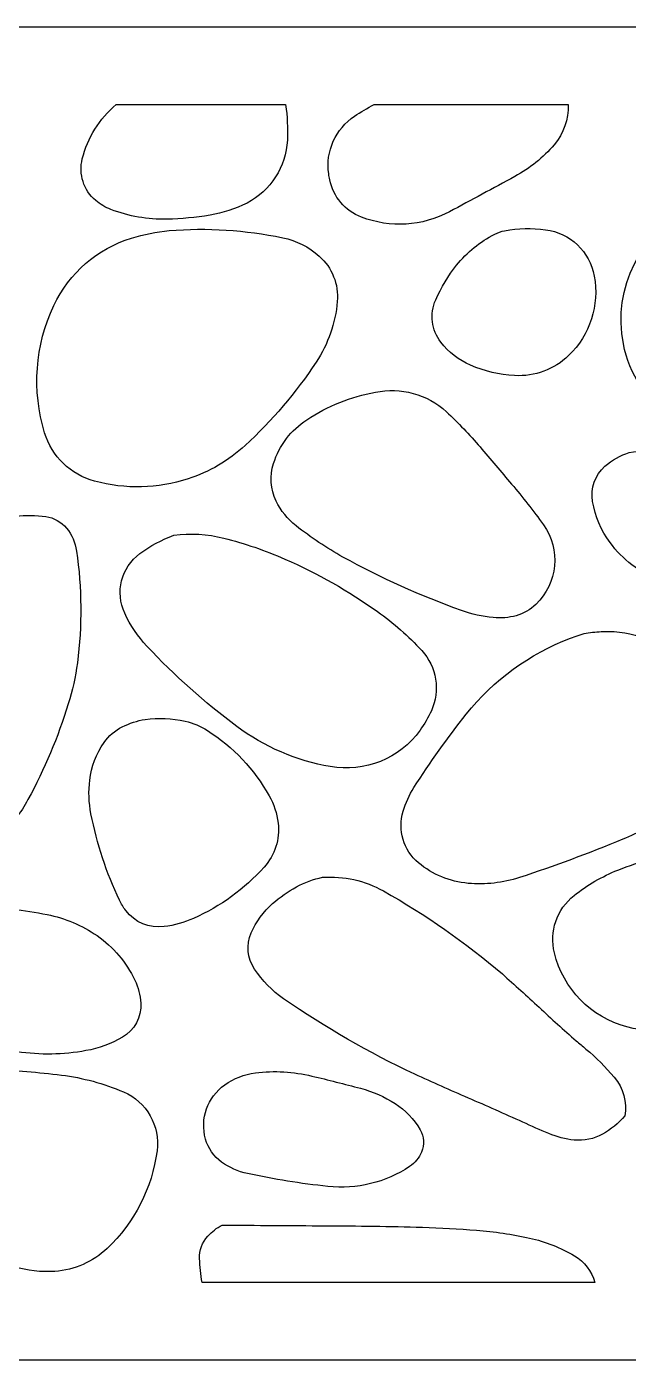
# Model space of a CAD drawing. Header units: centimetres. Extents: x -27 to -14.5, y -9 to -3.3.
# Drawn here: x -23.39 to -20.83, y -9 to -3.31 of the extents above; entities that cross this region are included whole.
import ezdxf

# ---------------------------------------------------------------- set-up
doc = ezdxf.new("R2010")
doc.units = ezdxf.units.CM
doc.header["$MEASUREMENT"] = 0
doc.layers.add('layer 1', color=7, linetype='Continuous')

msp = doc.modelspace()

# ---------------------------------------------------------------- linework, layer by layer
at = {"layer": 'layer 1', "color": 250}
for points, knots in [([(-26.99914, -3.31352), (-26.99914, -3.31352), (-26.99914, -9.00022), (-26.99914, -9.00022), (-26.99914, -9.00022), (-26.99914, -9.00022), (-14.52993, -9.00022), (-14.52993, -9.00022), (-14.52993, -9.00022), (-14.52993, -9.00022), (-14.52993, -3.31352), (-14.52993, -3.31352), (-14.52993, -3.31352), (-14.52993, -3.31352), (-26.99914, -3.31352), (-26.99914, -3.31352)], [0, 0, 0, 0, 0.2, 0.2, 0.2, 0.2, 0.4, 0.4, 0.4, 0.4, 0.6, 0.6, 0.6, 0.6, 1, 1, 1, 1]), ([(-22.287, -3.64577), (-22.287, -3.64577), (-23.00981, -3.64577), (-23.00981, -3.64577), (-23.00981, -3.64577), (-23.08097, -3.70599), (-23.13145, -3.78683), (-23.15422, -3.87719), (-23.15422, -3.87719), (-23.17071, -3.94243), (-23.14857, -4.01124), (-23.09703, -4.05458), (-23.09703, -4.05458), (-23.07771, -4.07085), (-23.05578, -4.08386), (-23.03211, -4.09299), (-23.03211, -4.09299), (-22.95597, -4.12237), (-22.87477, -4.13645), (-22.79319, -4.13444), (-22.79319, -4.13444), (-22.73167, -4.13286), (-22.67027, -4.1271), (-22.60951, -4.11734), (-22.60951, -4.11734), (-22.55442, -4.10842), (-22.50119, -4.09089), (-22.45165, -4.06538), (-22.45165, -4.06538), (-22.35035, -4.01321), (-22.28467, -3.91089), (-22.27952, -3.79704), (-22.27952, -3.79704), (-22.27725, -3.74653), (-22.27973, -3.69583), (-22.287, -3.64577)], [0, 0, 0, 0, 0.1, 0.1, 0.1, 0.1, 0.2, 0.2, 0.2, 0.2, 0.3, 0.3, 0.3, 0.3, 0.4, 0.4, 0.4, 0.4, 0.5, 0.5, 0.5, 0.5, 0.6, 0.6, 0.6, 0.6, 0.7, 0.7, 0.7, 0.7, 0.8, 0.8, 0.8, 0.8, 1, 1, 1, 1]), ([(-21.08206, -3.64577), (-21.08206, -3.64577), (-21.90985, -3.64577), (-21.90985, -3.64577), (-21.90985, -3.64577), (-21.9383, -3.66097), (-21.966, -3.67746), (-21.99288, -3.6952), (-21.99288, -3.6952), (-22.07422, -3.74901), (-22.11725, -3.84477), (-22.1033, -3.94133), (-22.1033, -3.94133), (-22.10214, -3.94962), (-22.10067, -3.95791), (-22.09899, -3.96619), (-22.09899, -3.96619), (-22.08387, -4.03873), (-22.03307, -4.09877), (-21.96391, -4.12548), (-21.96391, -4.12548), (-21.84116, -4.17297), (-21.70393, -4.16468), (-21.58785, -4.10264), (-21.58785, -4.10264), (-21.49475, -4.0529), (-21.40186, -4.00282), (-21.30919, -3.95224), (-21.30919, -3.95224), (-21.24558, -3.9176), (-21.18879, -3.87173), (-21.14147, -3.81685), (-21.14147, -3.81685), (-21.10064, -3.76941), (-21.07944, -3.70833), (-21.08206, -3.64577)], [0, 0, 0, 0, 0.1, 0.1, 0.1, 0.1, 0.2, 0.2, 0.2, 0.2, 0.3, 0.3, 0.3, 0.3, 0.4, 0.4, 0.4, 0.4, 0.5, 0.5, 0.5, 0.5, 0.6, 0.6, 0.6, 0.6, 0.7, 0.7, 0.7, 0.7, 0.8, 0.8, 0.8, 0.8, 1, 1, 1, 1]), ([(-20.30925, -4.00673), (-20.39427, -4.01973), (-20.47686, -4.04544), (-20.55422, -4.08292), (-20.55422, -4.08292), (-20.77244, -4.18871), (-20.8923, -4.42769), (-20.84623, -4.66584), (-20.84623, -4.66584), (-20.82103, -4.79599), (-20.74526, -4.91081), (-20.63536, -4.98499), (-20.63536, -4.98499), (-20.46312, -5.1012), (-20.25267, -5.14602), (-20.04801, -5.10992), (-20.04801, -5.10992), (-19.86675, -5.07791), (-19.70522, -4.97631), (-19.59795, -4.82674), (-19.59795, -4.82674), (-19.51714, -4.71412), (-19.48491, -4.57391), (-19.50851, -4.43735), (-19.50851, -4.43735), (-19.53342, -4.29282), (-19.62388, -4.16824), (-19.75353, -4.09991), (-19.75353, -4.09991), (-19.92406, -4.00996), (-20.11885, -3.97732), (-20.30925, -4.00673), (-20.30925, -4.00673), (-20.30925, -4.00673), (-20.30925, -4.00673), (-20.30925, -4.00673)], [0, 0, 0, 0, 0.1, 0.1, 0.1, 0.1, 0.2, 0.2, 0.2, 0.2, 0.3, 0.3, 0.3, 0.3, 0.4, 0.4, 0.4, 0.4, 0.5, 0.5, 0.5, 0.5, 0.6, 0.6, 0.6, 0.6, 0.7, 0.7, 0.7, 0.7, 0.8, 0.8, 0.8, 0.8, 1, 1, 1, 1]), ([(-22.78404, -4.18294), (-22.83814, -4.1884), (-22.89162, -4.1991), (-22.94369, -4.21495), (-22.94369, -4.21495), (-23.09021, -4.2596), (-23.21097, -4.3641), (-23.27598, -4.50277), (-23.27598, -4.50277), (-23.35564, -4.67246), (-23.3696, -4.86537), (-23.31514, -5.04473), (-23.31514, -5.04473), (-23.28438, -5.14592), (-23.20378, -5.22401), (-23.10167, -5.25154), (-23.10167, -5.25154), (-22.97067, -5.28688), (-22.83233, -5.28346), (-22.70323, -5.24175), (-22.70323, -5.24175), (-22.61265, -5.21246), (-22.52952, -5.16387), (-22.45952, -5.09939), (-22.45952, -5.09939), (-22.34459, -4.99343), (-22.24299, -4.87408), (-22.15671, -4.74373), (-22.15671, -4.74373), (-22.1055, -4.66646), (-22.07453, -4.57754), (-22.06656, -4.48511), (-22.06656, -4.48511), (-22.06037, -4.41227), (-22.0888, -4.34068), (-22.14339, -4.29199), (-22.14339, -4.29199), (-22.18767, -4.25255), (-22.24151, -4.22545), (-22.29955, -4.21338), (-22.29955, -4.21338), (-22.45879, -4.18031), (-22.62188, -4.17002), (-22.78404, -4.18294), (-22.78404, -4.18294), (-22.78404, -4.18294), (-22.78404, -4.18294), (-22.78404, -4.18294)], [0, 0, 0, 0, 0.0769231, 0.0769231, 0.0769231, 0.0769231, 0.1538462, 0.1538462, 0.1538462, 0.1538462, 0.2307692, 0.2307692, 0.2307692, 0.2307692, 0.3076923, 0.3076923, 0.3076923, 0.3076923, 0.3846154, 0.3846154, 0.3846154, 0.3846154, 0.4615385, 0.4615385, 0.4615385, 0.4615385, 0.5384615, 0.5384615, 0.5384615, 0.5384615, 0.6153846, 0.6153846, 0.6153846, 0.6153846, 0.6923077, 0.6923077, 0.6923077, 0.6923077, 0.7692308, 0.7692308, 0.7692308, 0.7692308, 0.8461538, 0.8461538, 0.8461538, 0.8461538, 1, 1, 1, 1]), ([(-21.35278, -4.18356), (-21.36736, -4.18659), (-21.38149, -4.19144), (-21.39482, -4.19816), (-21.39482, -4.19816), (-21.45787, -4.23006), (-21.51333, -4.2751), (-21.5574, -4.33039), (-21.5574, -4.33039), (-21.59351, -4.37564), (-21.62362, -4.42538), (-21.64684, -4.47849), (-21.64684, -4.47849), (-21.67308, -4.53825), (-21.66446, -4.6075), (-21.62452, -4.65914), (-21.62452, -4.65914), (-21.59132, -4.70195), (-21.54786, -4.73564), (-21.49811, -4.75705), (-21.49811, -4.75705), (-21.4386, -4.78265), (-21.37509, -4.79768), (-21.31034, -4.80135), (-21.31034, -4.80135), (-21.2249, -4.80627), (-21.14125, -4.77532), (-21.07975, -4.71581), (-21.07975, -4.71581), (-20.98896, -4.62797), (-20.94792, -4.50087), (-20.97028, -4.37666), (-20.97028, -4.37666), (-20.98917, -4.27236), (-21.07325, -4.19248), (-21.1784, -4.17915), (-21.1784, -4.17915), (-21.23638, -4.17181), (-21.29522, -4.17328), (-21.35278, -4.18356)], [0, 0, 0, 0, 0.0909091, 0.0909091, 0.0909091, 0.0909091, 0.1818182, 0.1818182, 0.1818182, 0.1818182, 0.2727273, 0.2727273, 0.2727273, 0.2727273, 0.3636364, 0.3636364, 0.3636364, 0.3636364, 0.4545455, 0.4545455, 0.4545455, 0.4545455, 0.5454545, 0.5454545, 0.5454545, 0.5454545, 0.6363636, 0.6363636, 0.6363636, 0.6363636, 0.7272727, 0.7272727, 0.7272727, 0.7272727, 0.8181818, 0.8181818, 0.8181818, 0.8181818, 1, 1, 1, 1]), ([(-21.90415, -4.87229), (-22.00851, -4.89141), (-22.10801, -4.93117), (-22.19681, -4.98932), (-22.19681, -4.98932), (-22.26398, -5.03329), (-22.31394, -5.099), (-22.33839, -5.17552), (-22.33839, -5.17552), (-22.35535, -5.22856), (-22.35142, -5.28615), (-22.32738, -5.33641), (-22.32738, -5.33641), (-22.30757, -5.37767), (-22.27857, -5.41388), (-22.24246, -5.44201), (-22.24246, -5.44201), (-22.17918, -5.49134), (-22.11231, -5.53585), (-22.04231, -5.57519), (-22.04231, -5.57519), (-21.88015, -5.66472), (-21.71096, -5.74093), (-21.53642, -5.80317), (-21.53642, -5.80317), (-21.49265, -5.81872), (-21.44731, -5.82888), (-21.40113, -5.8335), (-21.40113, -5.8335), (-21.36838, -5.83664), (-21.33533, -5.83382), (-21.30365, -5.8251), (-21.30365, -5.8251), (-21.27192, -5.81629), (-21.24284, -5.7997), (-21.21913, -5.77682), (-21.21913, -5.77682), (-21.12623, -5.68701), (-21.11261, -5.54308), (-21.18733, -5.43771), (-21.18733, -5.43771), (-21.22994, -5.37767), (-21.27517, -5.31969), (-21.32305, -5.26389), (-21.32305, -5.26389), (-21.36817, -5.21131), (-21.4131, -5.15862), (-21.45781, -5.10576), (-21.45781, -5.10576), (-21.50252, -5.05283), (-21.55038, -5.00266), (-21.60128, -4.95562), (-21.60128, -4.95562), (-21.68262, -4.88017), (-21.79562, -4.8491), (-21.90415, -4.87229), (-21.90415, -4.87229), (-21.90415, -4.87229), (-21.90415, -4.87229), (-21.90415, -4.87229)], [0, 0, 0, 0, 0.0625, 0.0625, 0.0625, 0.0625, 0.125, 0.125, 0.125, 0.125, 0.1875, 0.1875, 0.1875, 0.1875, 0.25, 0.25, 0.25, 0.25, 0.3125, 0.3125, 0.3125, 0.3125, 0.375, 0.375, 0.375, 0.375, 0.4375, 0.4375, 0.4375, 0.4375, 0.5, 0.5, 0.5, 0.5, 0.5625, 0.5625, 0.5625, 0.5625, 0.625, 0.625, 0.625, 0.625, 0.6875, 0.6875, 0.6875, 0.6875, 0.75, 0.75, 0.75, 0.75, 0.8125, 0.8125, 0.8125, 0.8125, 0.875, 0.875, 0.875, 0.875, 1, 1, 1, 1]), ([(-20.82103, -5.12944), (-20.85944, -5.14131), (-20.89482, -5.16135), (-20.92485, -5.18811), (-20.92485, -5.18811), (-20.96703, -5.22558), (-20.98697, -5.28205), (-20.97755, -5.3377), (-20.97755, -5.3377), (-20.96682, -5.4012), (-20.94132, -5.46131), (-20.903, -5.51307), (-20.903, -5.51307), (-20.84948, -5.58558), (-20.77694, -5.64182), (-20.69339, -5.67553), (-20.69339, -5.67553), (-20.61017, -5.70912), (-20.52015, -5.72224), (-20.43082, -5.71384), (-20.43082, -5.71384), (-20.36687, -5.68352), (-20.31272, -5.63597), (-20.27431, -5.57646), (-20.27431, -5.57646), (-20.21049, -5.47746), (-20.2296, -5.3466), (-20.31923, -5.27018), (-20.31923, -5.27018), (-20.37919, -5.21898), (-20.4493, -5.18109), (-20.52494, -5.159), (-20.52494, -5.159), (-20.57491, -5.14435), (-20.62594, -5.13377), (-20.67765, -5.12734), (-20.67765, -5.12734), (-20.7253, -5.12131), (-20.77357, -5.12199), (-20.82103, -5.12944), (-20.82103, -5.12944), (-20.82103, -5.12944), (-20.82103, -5.12944), (-20.82103, -5.12944)], [0, 0, 0, 0, 0.0833333, 0.0833333, 0.0833333, 0.0833333, 0.1666667, 0.1666667, 0.1666667, 0.1666667, 0.25, 0.25, 0.25, 0.25, 0.3333333, 0.3333333, 0.3333333, 0.3333333, 0.4166667, 0.4166667, 0.4166667, 0.4166667, 0.5, 0.5, 0.5, 0.5, 0.5833333, 0.5833333, 0.5833333, 0.5833333, 0.6666667, 0.6666667, 0.6666667, 0.6666667, 0.75, 0.75, 0.75, 0.75, 0.8333333, 0.8333333, 0.8333333, 0.8333333, 1, 1, 1, 1]), ([(-23.43898, -5.40192), (-23.56181, -5.45218), (-23.66746, -5.53688), (-23.74315, -5.64584), (-23.74315, -5.64584), (-23.82868, -5.76894), (-23.89618, -5.9035), (-23.94373, -6.04562), (-23.94373, -6.04562), (-23.98077, -6.15617), (-23.99431, -6.27316), (-23.98372, -6.38934), (-23.98372, -6.38934), (-23.97385, -6.49745), (-23.94761, -6.60336), (-23.90583, -6.7036), (-23.90583, -6.7036), (-23.88978, -6.74211), (-23.8651, -6.77643), (-23.83371, -6.80393), (-23.83371, -6.80393), (-23.78555, -6.84591), (-23.71974, -6.86104), (-23.65821, -6.84423), (-23.65821, -6.84423), (-23.59946, -6.82818), (-23.5454, -6.79827), (-23.50068, -6.757), (-23.50068, -6.757), (-23.45451, -6.71451), (-23.41578, -6.66465), (-23.38596, -6.60954), (-23.38596, -6.60954), (-23.31555, -6.4794), (-23.25803, -6.34283), (-23.21416, -6.20147), (-23.21416, -6.20147), (-23.1964, -6.14427), (-23.1833, -6.08565), (-23.175, -6.0263), (-23.175, -6.0263), (-23.15475, -5.86782), (-23.15601, -5.70741), (-23.17878, -5.54927), (-23.17878, -5.54927), (-23.18394, -5.51335), (-23.19895, -5.47953), (-23.22214, -5.45156), (-23.22214, -5.45156), (-23.24408, -5.425), (-23.27503, -5.40751), (-23.30916, -5.40243), (-23.30916, -5.40243), (-23.35218, -5.39603), (-23.39587, -5.39583), (-23.43898, -5.40192), (-23.43898, -5.40192), (-23.43898, -5.40192), (-23.43898, -5.40192), (-23.43898, -5.40192)], [0, 0, 0, 0, 0.0625, 0.0625, 0.0625, 0.0625, 0.125, 0.125, 0.125, 0.125, 0.1875, 0.1875, 0.1875, 0.1875, 0.25, 0.25, 0.25, 0.25, 0.3125, 0.3125, 0.3125, 0.3125, 0.375, 0.375, 0.375, 0.375, 0.4375, 0.4375, 0.4375, 0.4375, 0.5, 0.5, 0.5, 0.5, 0.5625, 0.5625, 0.5625, 0.5625, 0.625, 0.625, 0.625, 0.625, 0.6875, 0.6875, 0.6875, 0.6875, 0.75, 0.75, 0.75, 0.75, 0.8125, 0.8125, 0.8125, 0.8125, 0.875, 0.875, 0.875, 0.875, 1, 1, 1, 1]), ([(-22.76411, -5.48209), (-22.81585, -5.50121), (-22.86455, -5.52766), (-22.90884, -5.5606), (-22.90884, -5.5606), (-22.98798, -5.61934), (-23.01494, -5.72539), (-22.97339, -5.81472), (-22.97339, -5.81472), (-22.94945, -5.86624), (-22.91745, -5.91368), (-22.87852, -5.95514), (-22.87852, -5.95514), (-22.76131, -6.08025), (-22.63321, -6.19461), (-22.49562, -6.29698), (-22.49562, -6.29698), (-22.37776, -6.38463), (-22.24101, -6.44351), (-22.09627, -6.4688), (-22.09627, -6.4688), (-21.94953, -6.49452), (-21.80112, -6.43448), (-21.71369, -6.31388), (-21.71369, -6.31388), (-21.6947, -6.28769), (-21.67843, -6.25972), (-21.66509, -6.23024), (-21.66509, -6.23024), (-21.62627, -6.14416), (-21.64253, -6.0432), (-21.70655, -5.97371), (-21.70655, -5.97371), (-21.76333, -5.91201), (-21.82642, -5.85648), (-21.89475, -5.80778), (-21.89475, -5.80778), (-22.01849, -5.71974), (-22.15084, -5.64468), (-22.2899, -5.5837), (-22.2899, -5.5837), (-22.37419, -5.54664), (-22.4614, -5.51673), (-22.55073, -5.49428), (-22.55073, -5.49428), (-22.62042, -5.47672), (-22.69283, -5.47255), (-22.76411, -5.48209)], [0, 0, 0, 0, 0.0769231, 0.0769231, 0.0769231, 0.0769231, 0.1538462, 0.1538462, 0.1538462, 0.1538462, 0.2307692, 0.2307692, 0.2307692, 0.2307692, 0.3076923, 0.3076923, 0.3076923, 0.3076923, 0.3846154, 0.3846154, 0.3846154, 0.3846154, 0.4615385, 0.4615385, 0.4615385, 0.4615385, 0.5384615, 0.5384615, 0.5384615, 0.5384615, 0.6153846, 0.6153846, 0.6153846, 0.6153846, 0.6923077, 0.6923077, 0.6923077, 0.6923077, 0.7692308, 0.7692308, 0.7692308, 0.7692308, 0.8461538, 0.8461538, 0.8461538, 0.8461538, 1, 1, 1, 1]), ([(-21.00503, -5.89898), (-21.02779, -5.90518), (-21.05015, -5.91243), (-21.0722, -5.92081), (-21.0722, -5.92081), (-21.24665, -5.98727), (-21.40008, -6.09925), (-21.51647, -6.24524), (-21.51647, -6.24524), (-21.59646, -6.34547), (-21.67087, -6.45001), (-21.73951, -6.55834), (-21.73951, -6.55834), (-21.75935, -6.58975), (-21.77489, -6.62372), (-21.78571, -6.6593), (-21.78571, -6.6593), (-21.80994, -6.73907), (-21.78422, -6.82545), (-21.72019, -6.87887), (-21.72019, -6.87887), (-21.66016, -6.92904), (-21.58637, -6.95957), (-21.50847, -6.96641), (-21.50847, -6.96641), (-21.4345, -6.97292), (-21.35998, -6.96442), (-21.28942, -6.94142), (-21.28942, -6.94142), (-21.14052, -6.89282), (-20.99362, -6.83853), (-20.84895, -6.77854), (-20.84895, -6.77854), (-20.78283, -6.75114), (-20.72017, -6.71597), (-20.66233, -6.67378), (-20.66233, -6.67378), (-20.60187, -6.62981), (-20.5495, -6.57565), (-20.50762, -6.51373), (-20.50762, -6.51373), (-20.45127, -6.43049), (-20.4371, -6.32575), (-20.46935, -6.23055), (-20.46935, -6.23055), (-20.4965, -6.15067), (-20.54194, -6.07826), (-20.60219, -6.01905), (-20.60219, -6.01905), (-20.68962, -5.9332), (-20.80863, -5.88744), (-20.93102, -5.8927), (-20.93102, -5.8927), (-20.95579, -5.89375), (-20.98046, -5.89584), (-21.00503, -5.89898), (-21.00503, -5.89898), (-21.00503, -5.89898), (-21.00503, -5.89898), (-21.00503, -5.89898)], [0, 0, 0, 0, 0.0625, 0.0625, 0.0625, 0.0625, 0.125, 0.125, 0.125, 0.125, 0.1875, 0.1875, 0.1875, 0.1875, 0.25, 0.25, 0.25, 0.25, 0.3125, 0.3125, 0.3125, 0.3125, 0.375, 0.375, 0.375, 0.375, 0.4375, 0.4375, 0.4375, 0.4375, 0.5, 0.5, 0.5, 0.5, 0.5625, 0.5625, 0.5625, 0.5625, 0.625, 0.625, 0.625, 0.625, 0.6875, 0.6875, 0.6875, 0.6875, 0.75, 0.75, 0.75, 0.75, 0.8125, 0.8125, 0.8125, 0.8125, 0.875, 0.875, 0.875, 0.875, 1, 1, 1, 1]), ([(-22.88616, -6.26718), (-22.91997, -6.27316), (-22.95282, -6.28397), (-22.98366, -6.29918), (-22.98366, -6.29918), (-23.01475, -6.31461), (-23.04151, -6.3376), (-23.06144, -6.36607), (-23.06144, -6.36607), (-23.09451, -6.4135), (-23.1154, -6.46839), (-23.12239, -6.5258), (-23.12239, -6.5258), (-23.1282, -6.57377), (-23.12641, -6.62237), (-23.11717, -6.66977), (-23.11717, -6.66977), (-23.0922, -6.79732), (-23.05138, -6.92127), (-22.99548, -7.03862), (-22.99548, -7.03862), (-22.98817, -7.05401), (-22.97927, -7.06862), (-22.96899, -7.08218), (-22.96899, -7.08218), (-22.93068, -7.13287), (-22.86811, -7.15911), (-22.80515, -7.15082), (-22.80515, -7.15082), (-22.76191, -7.14515), (-22.71971, -7.13329), (-22.67979, -7.11565), (-22.67979, -7.11565), (-22.565, -7.06507), (-22.46226, -6.99065), (-22.37849, -6.89723), (-22.37849, -6.89723), (-22.33263, -6.84613), (-22.31099, -6.77789), (-22.31909, -6.70968), (-22.31909, -6.70968), (-22.32403, -6.66854), (-22.33702, -6.62887), (-22.35729, -6.59276), (-22.35729, -6.59276), (-22.42089, -6.48005), (-22.51094, -6.3847), (-22.61979, -6.31483), (-22.61979, -6.31483), (-22.64917, -6.29595), (-22.68171, -6.28262), (-22.71582, -6.27515), (-22.71582, -6.27515), (-22.77177, -6.26309), (-22.82928, -6.26041), (-22.88616, -6.26718), (-22.88616, -6.26718), (-22.88616, -6.26718), (-22.88616, -6.26718), (-22.88616, -6.26718)], [0, 0, 0, 0, 0.0625, 0.0625, 0.0625, 0.0625, 0.125, 0.125, 0.125, 0.125, 0.1875, 0.1875, 0.1875, 0.1875, 0.25, 0.25, 0.25, 0.25, 0.3125, 0.3125, 0.3125, 0.3125, 0.375, 0.375, 0.375, 0.375, 0.4375, 0.4375, 0.4375, 0.4375, 0.5, 0.5, 0.5, 0.5, 0.5625, 0.5625, 0.5625, 0.5625, 0.625, 0.625, 0.625, 0.625, 0.6875, 0.6875, 0.6875, 0.6875, 0.75, 0.75, 0.75, 0.75, 0.8125, 0.8125, 0.8125, 0.8125, 0.875, 0.875, 0.875, 0.875, 1, 1, 1, 1]), ([(-20.5748, -6.82828), (-20.67587, -6.84465), (-20.77475, -6.87199), (-20.86984, -6.90994), (-20.86984, -6.90994), (-20.93711, -6.93681), (-21.00009, -6.97334), (-21.05682, -7.01846), (-21.05682, -7.01846), (-21.13003, -7.07672), (-21.16277, -7.17211), (-21.14062, -7.26301), (-21.14062, -7.26301), (-21.10311, -7.41667), (-20.9848, -7.53748), (-20.83195, -7.5781), (-20.83195, -7.5781), (-20.68323, -7.61756), (-20.52494, -7.59164), (-20.39669, -7.50661), (-20.39669, -7.50661), (-20.25216, -7.41103), (-20.15308, -7.26071), (-20.12221, -7.09016), (-20.12221, -7.09016), (-20.11918, -7.07346), (-20.1178, -7.05656), (-20.11813, -7.03957), (-20.11813, -7.03957), (-20.11929, -6.96356), (-20.16483, -6.89531), (-20.23459, -6.86509), (-20.23459, -6.86509), (-20.27903, -6.84581), (-20.32626, -6.83384), (-20.37455, -6.82975), (-20.37455, -6.82975), (-20.44118, -6.82411), (-20.50816, -6.82366), (-20.5748, -6.82828)], [0, 0, 0, 0, 0.0909091, 0.0909091, 0.0909091, 0.0909091, 0.1818182, 0.1818182, 0.1818182, 0.1818182, 0.2727273, 0.2727273, 0.2727273, 0.2727273, 0.3636364, 0.3636364, 0.3636364, 0.3636364, 0.4545455, 0.4545455, 0.4545455, 0.4545455, 0.5454545, 0.5454545, 0.5454545, 0.5454545, 0.6363636, 0.6363636, 0.6363636, 0.6363636, 0.7272727, 0.7272727, 0.7272727, 0.7272727, 0.8181818, 0.8181818, 0.8181818, 0.8181818, 1, 1, 1, 1]), ([(-22.12921, -6.94059), (-22.16848, -6.94836), (-22.20625, -6.9622), (-22.2412, -6.98173), (-22.2412, -6.98173), (-22.27732, -7.00188), (-22.31121, -7.02563), (-22.34244, -7.05269), (-22.34244, -7.05269), (-22.38189, -7.087), (-22.4131, -7.12962), (-22.43369, -7.17769), (-22.43369, -7.17769), (-22.45532, -7.22808), (-22.45009, -7.28595), (-22.41974, -7.33166), (-22.41974, -7.33166), (-22.38679, -7.38151), (-22.34448, -7.42455), (-22.29531, -7.45845), (-22.29531, -7.45845), (-22.11801, -7.58073), (-21.93116, -7.68831), (-21.73647, -7.7803), (-21.73647, -7.7803), (-21.66047, -7.81488), (-21.58408, -7.84868), (-21.50755, -7.88185), (-21.50755, -7.88185), (-21.42978, -7.91545), (-21.35232, -7.94975), (-21.27506, -7.98459), (-21.27506, -7.98459), (-21.23835, -8.00158), (-21.20129, -8.01797), (-21.16404, -8.03372), (-21.16404, -8.03372), (-21.1295, -8.04832), (-21.09307, -8.05755), (-21.05582, -8.06112), (-21.05582, -8.06112), (-21.01404, -8.06522), (-20.97204, -8.05639), (-20.93533, -8.03598), (-20.93533, -8.03598), (-20.89923, -8.01587), (-20.86691, -7.98953), (-20.83992, -7.95826), (-20.83992, -7.95826), (-20.83028, -7.89937), (-20.84683, -7.83923), (-20.88512, -7.79347), (-20.88512, -7.79347), (-20.92175, -7.74971), (-20.96219, -7.7094), (-21.00607, -7.67284), (-21.00607, -7.67284), (-21.01992, -7.66133), (-21.03366, -7.64968), (-21.04732, -7.63803), (-21.04732, -7.63803), (-21.10084, -7.59112), (-21.15371, -7.54335), (-21.2058, -7.49486), (-21.2058, -7.49486), (-21.25734, -7.44679), (-21.3096, -7.39945), (-21.3625, -7.35286), (-21.3625, -7.35286), (-21.51964, -7.2184), (-21.68965, -7.09971), (-21.87013, -6.99862), (-21.87013, -6.99862), (-21.949, -6.95442), (-22.03905, -6.9342), (-22.12921, -6.94059), (-22.12921, -6.94059), (-22.12921, -6.94059), (-22.12921, -6.94059), (-22.12921, -6.94059)], [0, 0, 0, 0, 0.047619, 0.047619, 0.047619, 0.047619, 0.0952381, 0.0952381, 0.0952381, 0.0952381, 0.1428571, 0.1428571, 0.1428571, 0.1428571, 0.1904762, 0.1904762, 0.1904762, 0.1904762, 0.2380952, 0.2380952, 0.2380952, 0.2380952, 0.2857143, 0.2857143, 0.2857143, 0.2857143, 0.3333333, 0.3333333, 0.3333333, 0.3333333, 0.3809524, 0.3809524, 0.3809524, 0.3809524, 0.4285714, 0.4285714, 0.4285714, 0.4285714, 0.4761905, 0.4761905, 0.4761905, 0.4761905, 0.5238095, 0.5238095, 0.5238095, 0.5238095, 0.5714286, 0.5714286, 0.5714286, 0.5714286, 0.6190476, 0.6190476, 0.6190476, 0.6190476, 0.6666667, 0.6666667, 0.6666667, 0.6666667, 0.7142857, 0.7142857, 0.7142857, 0.7142857, 0.7619048, 0.7619048, 0.7619048, 0.7619048, 0.8095238, 0.8095238, 0.8095238, 0.8095238, 0.8571429, 0.8571429, 0.8571429, 0.8571429, 0.9047619, 0.9047619, 0.9047619, 0.9047619, 1, 1, 1, 1]), ([(-23.60198, -7.06875), (-23.6975, -7.07955), (-23.77752, -7.14584), (-23.8058, -7.23774), (-23.8058, -7.23774), (-23.8499, -7.38141), (-23.78733, -7.53611), (-23.65571, -7.60854), (-23.65571, -7.60854), (-23.58603, -7.64687), (-23.51004, -7.6726), (-23.43143, -7.68452), (-23.43143, -7.68452), (-23.33424, -7.69911), (-23.23537, -7.69757), (-23.1387, -7.67979), (-23.1387, -7.67979), (-23.08409, -7.66973), (-23.03156, -7.65041), (-22.98347, -7.62271), (-22.98347, -7.62271), (-22.93181, -7.59298), (-22.90139, -7.53662), (-22.90507, -7.47703), (-22.90507, -7.47703), (-22.90709, -7.44323), (-22.91564, -7.41005), (-22.93015, -7.37941), (-22.93015, -7.37941), (-22.96626, -7.303), (-23.02178, -7.23751), (-23.09137, -7.18944), (-23.09137, -7.18944), (-23.15549, -7.14515), (-23.22801, -7.11449), (-23.30442, -7.09929), (-23.30442, -7.09929), (-23.40246, -7.07976), (-23.50206, -7.06959), (-23.60198, -7.06875)], [0, 0, 0, 0, 0.0909091, 0.0909091, 0.0909091, 0.0909091, 0.1818182, 0.1818182, 0.1818182, 0.1818182, 0.2727273, 0.2727273, 0.2727273, 0.2727273, 0.3636364, 0.3636364, 0.3636364, 0.3636364, 0.4545455, 0.4545455, 0.4545455, 0.4545455, 0.5454545, 0.5454545, 0.5454545, 0.5454545, 0.6363636, 0.6363636, 0.6363636, 0.6363636, 0.7272727, 0.7272727, 0.7272727, 0.7272727, 0.8181818, 0.8181818, 0.8181818, 0.8181818, 1, 1, 1, 1]), ([(-23.53912, -7.75756), (-23.59149, -7.75276), (-23.64428, -7.75653), (-23.69549, -7.7688), (-23.69549, -7.7688), (-23.79321, -7.79231), (-23.88379, -7.83881), (-23.95988, -7.9046), (-23.95988, -7.9046), (-23.99115, -7.93159), (-24.01635, -7.96481), (-24.03394, -8.00219), (-24.03394, -8.00219), (-24.05834, -8.05408), (-24.0595, -8.11393), (-24.03703, -8.1667), (-24.03703, -8.1667), (-24.01532, -8.21768), (-23.98434, -8.26403), (-23.94561, -8.30356), (-23.94561, -8.30356), (-23.91181, -8.33789), (-23.87561, -8.36989), (-23.83731, -8.39907), (-23.83731, -8.39907), (-23.71953, -8.48903), (-23.58685, -8.55734), (-23.44518, -8.60082), (-23.44518, -8.60082), (-23.38882, -8.61819), (-23.32972, -8.62495), (-23.27084, -8.62079), (-23.27084, -8.62079), (-23.1876, -8.61487), (-23.10899, -8.5804), (-23.04832, -8.52313), (-23.04832, -8.52313), (-22.93151, -8.41293), (-22.85637, -8.26589), (-22.83558, -8.10667), (-22.83558, -8.10667), (-22.82172, -8.00045), (-22.87988, -7.89805), (-22.97826, -7.85572), (-22.97826, -7.85572), (-23.06278, -7.81937), (-23.15202, -7.79526), (-23.24334, -7.78406), (-23.24334, -7.78406), (-23.34159, -7.77205), (-23.44025, -7.76324), (-23.53912, -7.75756), (-23.53912, -7.75756), (-23.53912, -7.75756), (-23.53912, -7.75756), (-23.53912, -7.75756)], [0, 0, 0, 0, 0.0666667, 0.0666667, 0.0666667, 0.0666667, 0.1333333, 0.1333333, 0.1333333, 0.1333333, 0.2, 0.2, 0.2, 0.2, 0.2666667, 0.2666667, 0.2666667, 0.2666667, 0.3333333, 0.3333333, 0.3333333, 0.3333333, 0.4, 0.4, 0.4, 0.4, 0.4666667, 0.4666667, 0.4666667, 0.4666667, 0.5333333, 0.5333333, 0.5333333, 0.5333333, 0.6, 0.6, 0.6, 0.6, 0.6666667, 0.6666667, 0.6666667, 0.6666667, 0.7333333, 0.7333333, 0.7333333, 0.7333333, 0.8, 0.8, 0.8, 0.8, 0.8666667, 0.8666667, 0.8666667, 0.8666667, 1, 1, 1, 1]), ([(-22.41596, -7.77426), (-22.46315, -7.78067), (-22.50801, -7.7984), (-22.54685, -7.8259), (-22.54685, -7.8259), (-22.62031, -7.87786), (-22.65307, -7.97032), (-22.62861, -8.05692), (-22.62861, -8.05692), (-22.61747, -8.09639), (-22.59333, -8.13091), (-22.56007, -8.15488), (-22.56007, -8.15488), (-22.527, -8.17878), (-22.48938, -8.19545), (-22.44955, -8.20397), (-22.44955, -8.20397), (-22.3362, -8.2282), (-22.2218, -8.24657), (-22.10659, -8.25896), (-22.10659, -8.25896), (-21.98395, -8.27219), (-21.86063, -8.24206), (-21.75798, -8.17362), (-21.75798, -8.17362), (-21.73532, -8.15862), (-21.71768, -8.1372), (-21.70718, -8.11209), (-21.70718, -8.11209), (-21.69429, -8.08126), (-21.69648, -8.04631), (-21.71307, -8.01734), (-21.71307, -8.01734), (-21.7392, -7.97186), (-21.77583, -7.93338), (-21.81994, -7.90515), (-21.81994, -7.90515), (-21.86535, -7.87608), (-21.915, -7.85416), (-21.96706, -7.84038), (-21.96706, -7.84038), (-22.03602, -7.82203), (-22.10529, -7.8046), (-22.17475, -7.78801), (-22.17475, -7.78801), (-22.25369, -7.76912), (-22.33536, -7.7645), (-22.41596, -7.77426), (-22.41596, -7.77426), (-22.41596, -7.77426), (-22.41596, -7.77426), (-22.41596, -7.77426)], [0, 0, 0, 0, 0.0714286, 0.0714286, 0.0714286, 0.0714286, 0.1428571, 0.1428571, 0.1428571, 0.1428571, 0.2142857, 0.2142857, 0.2142857, 0.2142857, 0.2857143, 0.2857143, 0.2857143, 0.2857143, 0.3571429, 0.3571429, 0.3571429, 0.3571429, 0.4285714, 0.4285714, 0.4285714, 0.4285714, 0.5, 0.5, 0.5, 0.5, 0.5714286, 0.5714286, 0.5714286, 0.5714286, 0.6428571, 0.6428571, 0.6428571, 0.6428571, 0.7142857, 0.7142857, 0.7142857, 0.7142857, 0.7857143, 0.7857143, 0.7857143, 0.7857143, 0.8571429, 0.8571429, 0.8571429, 0.8571429, 1, 1, 1, 1]), ([(-22.64361, -8.66797), (-22.64361, -8.66797), (-20.96808, -8.66797), (-20.96808, -8.66797), (-20.96808, -8.66797), (-20.9813, -8.62029), (-21.01236, -8.57961), (-21.05497, -8.55452), (-21.05497, -8.55452), (-21.11433, -8.51935), (-21.17883, -8.49396), (-21.2462, -8.47906), (-21.2462, -8.47906), (-21.32065, -8.46258), (-21.39621, -8.45144), (-21.47224, -8.44557), (-21.47224, -8.44557), (-21.54921, -8.43968), (-21.62636, -8.4354), (-21.70362, -8.43277), (-21.70362, -8.43277), (-21.84205, -8.42888), (-21.98059, -8.42668), (-22.11913, -8.42626), (-22.11913, -8.42626), (-22.26546, -8.42584), (-22.41176, -8.42478), (-22.55807, -8.42321), (-22.55807, -8.42321), (-22.58075, -8.43581), (-22.60132, -8.45187), (-22.6191, -8.47077), (-22.6191, -8.47077), (-22.64339, -8.49659), (-22.656, -8.53121), (-22.654, -8.56658), (-22.654, -8.56658), (-22.65212, -8.60048), (-22.64865, -8.6343), (-22.64361, -8.66797), (-22.64361, -8.66797), (-22.64361, -8.66797), (-22.64361, -8.66797), (-22.64361, -8.66797)], [0, 0, 0, 0, 0.0833333, 0.0833333, 0.0833333, 0.0833333, 0.1666667, 0.1666667, 0.1666667, 0.1666667, 0.25, 0.25, 0.25, 0.25, 0.3333333, 0.3333333, 0.3333333, 0.3333333, 0.4166667, 0.4166667, 0.4166667, 0.4166667, 0.5, 0.5, 0.5, 0.5, 0.5833333, 0.5833333, 0.5833333, 0.5833333, 0.6666667, 0.6666667, 0.6666667, 0.6666667, 0.75, 0.75, 0.75, 0.75, 0.8333333, 0.8333333, 0.8333333, 0.8333333, 1, 1, 1, 1])]:
    msp.add_open_spline(points, degree=3, knots=knots, dxfattribs=at)

doc.saveas('drawing.dxf')
